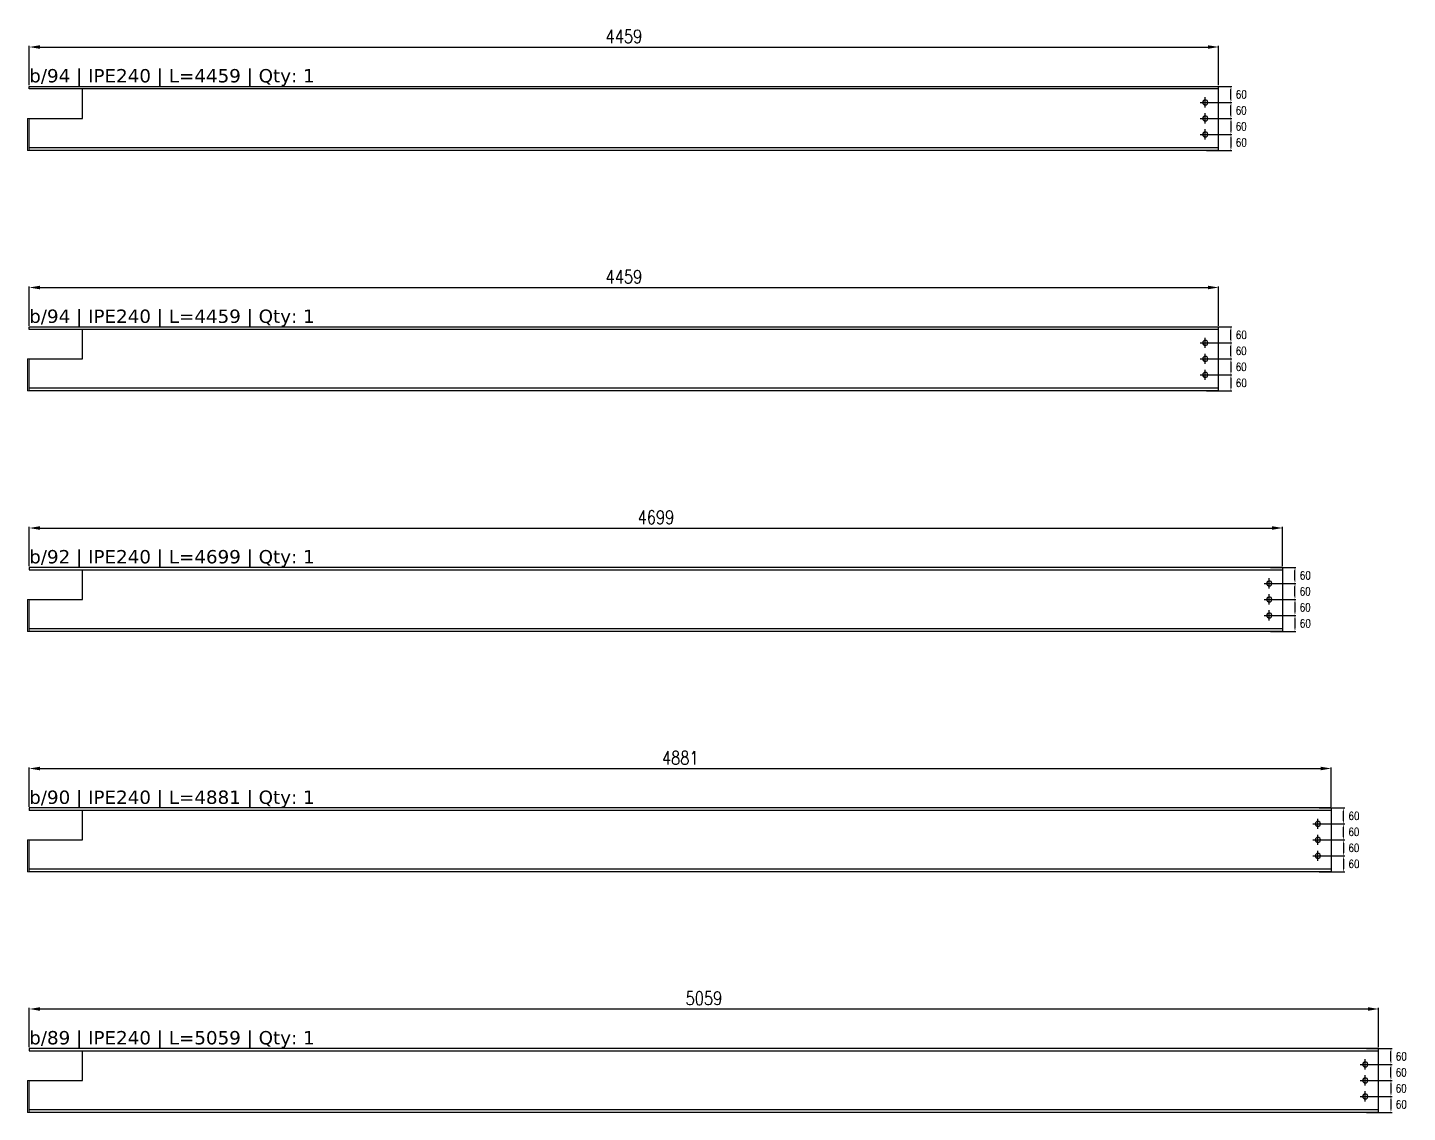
# Model space of a CAD drawing. Header units: millimetres. Extents: x -99 to 97215, y -53820 to 8574.
# Drawn here: x -6 to 5166, y 4508 to 8574 of the extents above; entities that cross this region are included whole.
import ezdxf
from ezdxf.enums import TextEntityAlignment as Align

# ---------------------------------------------------------------- set-up
doc = ezdxf.new("R2010")
doc.units = ezdxf.units.MM
doc.header["$LTSCALE"] = 0.8
for name, color, linetype in [('COTAS', 8, 'Continuous'), ('EJE_PERNO', 1, 'Continuous'), ('IPE240', 2, 'Continuous'), ('PERNOS', 3, 'Continuous'), ('TXT_GEN', 3, 'Continuous')]:
    doc.layers.add(name, color=color, linetype=linetype)
doc.layers.add('P-PLATINA', color=6, linetype='Continuous', lineweight=15)
doc.styles.add('CNI_COTAS', font='romans.shx', dxfattribs={"width": 0.8})
doc.styles.add('VERDNA', font='verdana.ttf', dxfattribs={"width": 0.8})
doc.dimstyles.new('1.3', dxfattribs={"dimscale": 0, "dimtxt": 30, "dimasz": 12, "dimexe": 4, "dimexo": 4, "dimgap": 9, "dimtad": 1, "dimdec": 0, "dimzin": 4, "dimdsep": 46, "dimtxsty": 'CNI_COTAS', "dimcen": 0, "dimclrd": 256, "dimclrt": 3, "dimadec": 0, "dimazin": 0, "dimtfac": 1, "dimtdec": 0, "dimtmove": 2, "dimatfit": 0, "dimfxl": 0.05, "dimtolj": 1, "dimtzin": 0, "dimarcsym": 0})
doc.dimstyles.new('1.4', dxfattribs={"dimscale": 0, "dimtxt": 50, "dimasz": 40, "dimexe": 4, "dimexo": 4, "dimgap": 15, "dimtad": 1, "dimdec": 0, "dimzin": 4, "dimdsep": 46, "dimtxsty": 'CNI_COTAS', "dimcen": -0.09, "dimclrd": 256, "dimclrt": 3, "dimadec": 0, "dimazin": 0, "dimtfac": 1, "dimtdec": 0, "dimtmove": 2, "dimatfit": 0, "dimfxl": 0.05, "dimtolj": 1, "dimtzin": 0, "dimarcsym": 0})

# ---------------------------------------------------------------- blocks, each defined once
blk = doc.blocks.new('D19')
at = {"layer": 'EJE_PERNO', "linetype": 'Continuous'}
for p, q in [((19, 0), (-19, 0)), ((0, -19), (0, 19))]:
    blk.add_line(p, q, dxfattribs=at)
at = {"layer": 'PERNOS'}
blk.add_circle((0, 0), 9.5, dxfattribs=at)
blk = doc.blocks.new('*D33')
at = {"layer": 'COTAS', "color": 0, "lineweight": -2, "transparency": 16777216}
for p, q in [((5012.6, 4687.8), (5108.7, 4687.8)), ((5012.6, 4627.8), (5108.7, 4627.8))]:
    blk.add_line(p, q, dxfattribs=at)
at = {"layer": 'COTAS', "lineweight": -2, "transparency": 16777216}
blk.add_line((5104.7, 4639.8), (5104.7, 4675.8), dxfattribs=at)
at = {"layer": 'COTAS', "transparency": 16777216}
for points in [[(5102.7, 4675.8), (5106.7, 4675.8), (5104.7, 4687.8)], [(5102.7, 4639.8), (5106.7, 4639.8), (5104.7, 4627.8)]]:
    blk.add_solid(points, dxfattribs=at)
at = {"layer": 'Defpoints', "color": 0, "transparency": 16777216}
for p in [(5008.6, 4687.8), (5104.7, 4687.8), (5008.6, 4627.8)]:
    blk.add_point(p, dxfattribs=at)
at = {"layer": 'COTAS', "color": 3, "transparency": 16777216, "insert": (5143.2, 4657.8), "char_height": 30, "attachment_point": 5, "rotation": 0.2, "style": 'CNI_COTAS'}
blk.add_mtext('\\A1;60', dxfattribs=at)
blk = doc.blocks.new('*D34')
at = {"layer": 'COTAS', "color": 0, "lineweight": -2, "transparency": 16777216}
for p, q in [((5012.6, 4627.8), (5108.7, 4627.8)), ((5012.6, 4567.8), (5108.7, 4567.8))]:
    blk.add_line(p, q, dxfattribs=at)
at = {"layer": 'COTAS', "lineweight": -2, "transparency": 16777216}
blk.add_line((5104.7, 4615.8), (5104.7, 4579.8), dxfattribs=at)
at = {"layer": 'COTAS', "transparency": 16777216}
for points in [[(5102.7, 4615.8), (5106.7, 4615.8), (5104.7, 4627.8)], [(5102.7, 4579.8), (5106.7, 4579.8), (5104.7, 4567.8)]]:
    blk.add_solid(points, dxfattribs=at)
at = {"layer": 'Defpoints', "color": 0, "transparency": 16777216}
for p in [(5008.6, 4627.8), (5008.6, 4567.8), (5104.7, 4567.8)]:
    blk.add_point(p, dxfattribs=at)
at = {"layer": 'COTAS', "color": 3, "transparency": 16777216, "insert": (5143.2, 4597.8), "char_height": 30, "attachment_point": 5, "rotation": 0.2, "style": 'CNI_COTAS'}
blk.add_mtext('\\A1;60', dxfattribs=at)
blk = doc.blocks.new('*D5')
at = {"layer": 'COTAS', "color": 0, "lineweight": -2, "transparency": 16777216}
for p, q in [((5012.6, 4747.8), (5108.7, 4747.8)), ((5012.6, 4687.8), (5108.7, 4687.8))]:
    blk.add_line(p, q, dxfattribs=at)
at = {"layer": 'COTAS', "lineweight": -2, "transparency": 16777216}
blk.add_line((5104.7, 4699.8), (5104.7, 4735.8), dxfattribs=at)
at = {"layer": 'COTAS', "transparency": 16777216}
for points in [[(5102.7, 4735.8), (5106.7, 4735.8), (5104.7, 4747.8)], [(5102.7, 4699.8), (5106.7, 4699.8), (5104.7, 4687.8)]]:
    blk.add_solid(points, dxfattribs=at)
at = {"layer": 'Defpoints', "color": 0, "transparency": 16777216}
for p in [(5008.6, 4747.8), (5104.7, 4747.8), (5008.6, 4687.8)]:
    blk.add_point(p, dxfattribs=at)
at = {"layer": 'COTAS', "color": 3, "transparency": 16777216, "insert": (5143.5, 4717.8), "char_height": 30, "attachment_point": 5, "rotation": 0.2, "style": 'CNI_COTAS'}
blk.add_mtext('\\A1;60', dxfattribs=at)
blk = doc.blocks.new('*D35')
at = {"layer": 'COTAS', "color": 0, "lineweight": -2, "transparency": 16777216}
for p, q in [((5012.6, 4567.8), (5108.7, 4567.8)), ((5012.6, 4507.8), (5108.7, 4507.8))]:
    blk.add_line(p, q, dxfattribs=at)
at = {"layer": 'COTAS', "lineweight": -2, "transparency": 16777216}
blk.add_line((5104.7, 4555.8), (5104.7, 4519.8), dxfattribs=at)
at = {"layer": 'COTAS', "transparency": 16777216}
for points in [[(5102.7, 4555.8), (5106.7, 4555.8), (5104.7, 4567.8)], [(5102.7, 4519.8), (5106.7, 4519.8), (5104.7, 4507.8)]]:
    blk.add_solid(points, dxfattribs=at)
at = {"layer": 'Defpoints', "color": 0, "transparency": 16777216}
for p in [(5008.6, 4567.8), (5008.6, 4507.8), (5104.7, 4507.8)]:
    blk.add_point(p, dxfattribs=at)
at = {"layer": 'COTAS', "color": 3, "transparency": 16777216, "insert": (5143.6, 4537.8), "char_height": 30, "attachment_point": 5, "rotation": 0.2, "style": 'CNI_COTAS'}
blk.add_mtext('\\A1;60', dxfattribs=at)
blk = doc.blocks.new('*D6')
at = {"layer": 'COTAS', "color": 0, "lineweight": -2, "transparency": 16777216}
for p, q in [((0, 4751.8), (0, 4899.4)), ((5058.6, 4751.8), (5058.6, 4899.4))]:
    blk.add_line(p, q, dxfattribs=at)
at = {"layer": 'COTAS', "lineweight": -2, "transparency": 16777216}
blk.add_line((40, 4895.4), (5018.6, 4895.4), dxfattribs=at)
at = {"layer": 'COTAS', "transparency": 16777216}
for points in [[(40, 4902), (40, 4888.7), (0, 4895.4)], [(5018.6, 4902), (5018.6, 4888.7), (5058.6, 4895.4)]]:
    blk.add_solid(points, dxfattribs=at)
at = {"layer": 'Defpoints', "color": 0, "transparency": 16777216}
for p in [(5058.6, 4895.4), (0, 4747.8), (5058.6, 4747.8)]:
    blk.add_point(p, dxfattribs=at)
at = {"layer": 'COTAS', "color": 3, "transparency": 16777216, "insert": (2529.3, 4935.4), "char_height": 50, "attachment_point": 5, "style": 'CNI_COTAS'}
blk.add_mtext('\\A1;5059', dxfattribs=at)
blk = doc.blocks.new('*D36')
at = {"layer": 'COTAS', "color": 0, "lineweight": -2, "transparency": 16777216}
for p, q in [((4835.2, 5589.3), (4931.3, 5589.3)), ((4835.2, 5529.3), (4931.3, 5529.3))]:
    blk.add_line(p, q, dxfattribs=at)
at = {"layer": 'COTAS', "lineweight": -2, "transparency": 16777216}
blk.add_line((4927.3, 5541.3), (4927.3, 5577.3), dxfattribs=at)
at = {"layer": 'COTAS', "transparency": 16777216}
for points in [[(4925.3, 5577.3), (4929.3, 5577.3), (4927.3, 5589.3)], [(4925.3, 5541.3), (4929.3, 5541.3), (4927.3, 5529.3)]]:
    blk.add_solid(points, dxfattribs=at)
at = {"layer": 'Defpoints', "color": 0, "transparency": 16777216}
for p in [(4831.2, 5589.3), (4927.3, 5589.3), (4831.2, 5529.3)]:
    blk.add_point(p, dxfattribs=at)
at = {"layer": 'COTAS', "color": 3, "transparency": 16777216, "insert": (4965.7, 5559.3), "char_height": 30, "attachment_point": 5, "rotation": 0.2, "style": 'CNI_COTAS'}
blk.add_mtext('\\A1;60', dxfattribs=at)
blk = doc.blocks.new('*D37')
at = {"layer": 'COTAS', "color": 0, "lineweight": -2, "transparency": 16777216}
for p, q in [((4835.2, 5529.3), (4931.3, 5529.3)), ((4835.2, 5469.3), (4931.3, 5469.3))]:
    blk.add_line(p, q, dxfattribs=at)
at = {"layer": 'COTAS', "lineweight": -2, "transparency": 16777216}
blk.add_line((4927.3, 5517.3), (4927.3, 5481.3), dxfattribs=at)
at = {"layer": 'COTAS', "transparency": 16777216}
for points in [[(4925.3, 5517.3), (4929.3, 5517.3), (4927.3, 5529.3)], [(4925.3, 5481.3), (4929.3, 5481.3), (4927.3, 5469.3)]]:
    blk.add_solid(points, dxfattribs=at)
at = {"layer": 'Defpoints', "color": 0, "transparency": 16777216}
for p in [(4831.2, 5529.3), (4831.2, 5469.3), (4927.3, 5469.3)]:
    blk.add_point(p, dxfattribs=at)
at = {"layer": 'COTAS', "color": 3, "transparency": 16777216, "insert": (4965.7, 5499.3), "char_height": 30, "attachment_point": 5, "rotation": 0.2, "style": 'CNI_COTAS'}
blk.add_mtext('\\A1;60', dxfattribs=at)
blk = doc.blocks.new('*D7')
at = {"layer": 'COTAS', "color": 0, "lineweight": -2, "transparency": 16777216}
for p, q in [((4835.2, 5649.3), (4931.3, 5649.3)), ((4835.2, 5589.3), (4931.3, 5589.3))]:
    blk.add_line(p, q, dxfattribs=at)
at = {"layer": 'COTAS', "lineweight": -2, "transparency": 16777216}
blk.add_line((4927.3, 5601.3), (4927.3, 5637.3), dxfattribs=at)
at = {"layer": 'COTAS', "transparency": 16777216}
for points in [[(4925.3, 5637.3), (4929.3, 5637.3), (4927.3, 5649.3)], [(4925.3, 5601.3), (4929.3, 5601.3), (4927.3, 5589.3)]]:
    blk.add_solid(points, dxfattribs=at)
at = {"layer": 'Defpoints', "color": 0, "transparency": 16777216}
for p in [(4831.2, 5649.3), (4927.3, 5649.3), (4831.2, 5589.3)]:
    blk.add_point(p, dxfattribs=at)
at = {"layer": 'COTAS', "color": 3, "transparency": 16777216, "insert": (4966.1, 5619.3), "char_height": 30, "attachment_point": 5, "rotation": 0.2, "style": 'CNI_COTAS'}
blk.add_mtext('\\A1;60', dxfattribs=at)
blk = doc.blocks.new('*D38')
at = {"layer": 'COTAS', "color": 0, "lineweight": -2, "transparency": 16777216}
for p, q in [((4835.2, 5469.3), (4931.3, 5469.3)), ((4835.2, 5409.3), (4931.3, 5409.3))]:
    blk.add_line(p, q, dxfattribs=at)
at = {"layer": 'COTAS', "lineweight": -2, "transparency": 16777216}
blk.add_line((4927.3, 5457.3), (4927.3, 5421.3), dxfattribs=at)
at = {"layer": 'COTAS', "transparency": 16777216}
for points in [[(4925.3, 5457.3), (4929.3, 5457.3), (4927.3, 5469.3)], [(4925.3, 5421.3), (4929.3, 5421.3), (4927.3, 5409.3)]]:
    blk.add_solid(points, dxfattribs=at)
at = {"layer": 'Defpoints', "color": 0, "transparency": 16777216}
for p in [(4831.2, 5469.3), (4831.2, 5409.3), (4927.3, 5409.3)]:
    blk.add_point(p, dxfattribs=at)
at = {"layer": 'COTAS', "color": 3, "transparency": 16777216, "insert": (4966.2, 5439.3), "char_height": 30, "attachment_point": 5, "rotation": 0.2, "style": 'CNI_COTAS'}
blk.add_mtext('\\A1;60', dxfattribs=at)
blk = doc.blocks.new('*D8')
at = {"layer": 'COTAS', "color": 0, "lineweight": -2, "transparency": 16777216}
for p, q in [((0, 5653.3), (0, 5800.9)), ((4881.2, 5653.3), (4881.2, 5800.9))]:
    blk.add_line(p, q, dxfattribs=at)
at = {"layer": 'COTAS', "lineweight": -2, "transparency": 16777216}
blk.add_line((40, 5796.9), (4841.2, 5796.9), dxfattribs=at)
at = {"layer": 'COTAS', "transparency": 16777216}
for points in [[(40, 5803.6), (40, 5790.2), (0, 5796.9)], [(4841.2, 5803.6), (4841.2, 5790.2), (4881.2, 5796.9)]]:
    blk.add_solid(points, dxfattribs=at)
at = {"layer": 'Defpoints', "color": 0, "transparency": 16777216}
for p in [(4881.2, 5796.9), (0, 5649.3), (4881.2, 5649.3)]:
    blk.add_point(p, dxfattribs=at)
at = {"layer": 'COTAS', "color": 3, "transparency": 16777216, "insert": (2440.6, 5836.9), "char_height": 50, "attachment_point": 5, "style": 'CNI_COTAS'}
blk.add_mtext('\\A1;4881', dxfattribs=at)
blk = doc.blocks.new('*D9')
at = {"layer": 'COTAS', "color": 0, "lineweight": -2, "transparency": 16777216}
for p, q in [((0, 6554.9), (0, 6702.5)), ((4698.8, 6554.9), (4698.8, 6702.5))]:
    blk.add_line(p, q, dxfattribs=at)
at = {"layer": 'COTAS', "lineweight": -2, "transparency": 16777216}
blk.add_line((40, 6698.5), (4658.8, 6698.5), dxfattribs=at)
at = {"layer": 'COTAS', "transparency": 16777216}
for points in [[(40, 6705.1), (40, 6691.8), (0, 6698.5)], [(4658.8, 6705.1), (4658.8, 6691.8), (4698.8, 6698.5)]]:
    blk.add_solid(points, dxfattribs=at)
at = {"layer": 'Defpoints', "color": 0, "transparency": 16777216}
for p in [(4698.8, 6698.5), (0, 6550.9), (4698.8, 6550.9)]:
    blk.add_point(p, dxfattribs=at)
at = {"layer": 'COTAS', "color": 3, "transparency": 16777216, "insert": (2349.4, 6738.5), "char_height": 50, "attachment_point": 5, "style": 'CNI_COTAS'}
blk.add_mtext('\\A1;4699', dxfattribs=at)
blk = doc.blocks.new('*D39')
at = {"layer": 'COTAS', "color": 0, "lineweight": -2, "transparency": 16777216}
for p, q in [((4652.8, 6490.9), (4748.8, 6490.9)), ((4652.8, 6430.9), (4748.8, 6430.9))]:
    blk.add_line(p, q, dxfattribs=at)
at = {"layer": 'COTAS', "lineweight": -2, "transparency": 16777216}
blk.add_line((4744.8, 6442.9), (4744.8, 6478.9), dxfattribs=at)
at = {"layer": 'COTAS', "transparency": 16777216}
for points in [[(4742.8, 6478.9), (4746.8, 6478.9), (4744.8, 6490.9)], [(4742.8, 6442.9), (4746.8, 6442.9), (4744.8, 6430.9)]]:
    blk.add_solid(points, dxfattribs=at)
at = {"layer": 'Defpoints', "color": 0, "transparency": 16777216}
for p in [(4648.8, 6490.9), (4744.8, 6490.9), (4648.8, 6430.9)]:
    blk.add_point(p, dxfattribs=at)
at = {"layer": 'COTAS', "color": 3, "transparency": 16777216, "insert": (4783.3, 6460.9), "char_height": 30, "attachment_point": 5, "rotation": 0.2, "style": 'CNI_COTAS'}
blk.add_mtext('\\A1;60', dxfattribs=at)
blk = doc.blocks.new('*D40')
at = {"layer": 'COTAS', "color": 0, "lineweight": -2, "transparency": 16777216}
for p, q in [((4652.8, 6430.9), (4748.8, 6430.9)), ((4652.8, 6370.9), (4748.8, 6370.9))]:
    blk.add_line(p, q, dxfattribs=at)
at = {"layer": 'COTAS', "lineweight": -2, "transparency": 16777216}
blk.add_line((4744.8, 6418.9), (4744.8, 6382.9), dxfattribs=at)
at = {"layer": 'COTAS', "transparency": 16777216}
for points in [[(4742.8, 6418.9), (4746.8, 6418.9), (4744.8, 6430.9)], [(4742.8, 6382.9), (4746.8, 6382.9), (4744.8, 6370.9)]]:
    blk.add_solid(points, dxfattribs=at)
at = {"layer": 'Defpoints', "color": 0, "transparency": 16777216}
for p in [(4648.8, 6430.9), (4648.8, 6370.9), (4744.8, 6370.9)]:
    blk.add_point(p, dxfattribs=at)
at = {"layer": 'COTAS', "color": 3, "transparency": 16777216, "insert": (4783.3, 6400.9), "char_height": 30, "attachment_point": 5, "rotation": 0.2, "style": 'CNI_COTAS'}
blk.add_mtext('\\A1;60', dxfattribs=at)
blk = doc.blocks.new('*D10')
at = {"layer": 'COTAS', "color": 0, "lineweight": -2, "transparency": 16777216}
for p, q in [((4652.8, 6550.9), (4748.8, 6550.9)), ((4652.8, 6490.9), (4748.8, 6490.9))]:
    blk.add_line(p, q, dxfattribs=at)
at = {"layer": 'COTAS', "lineweight": -2, "transparency": 16777216}
blk.add_line((4744.8, 6502.9), (4744.8, 6538.9), dxfattribs=at)
at = {"layer": 'COTAS', "transparency": 16777216}
for points in [[(4742.8, 6538.9), (4746.8, 6538.9), (4744.8, 6550.9)], [(4742.8, 6502.9), (4746.8, 6502.9), (4744.8, 6490.9)]]:
    blk.add_solid(points, dxfattribs=at)
at = {"layer": 'Defpoints', "color": 0, "transparency": 16777216}
for p in [(4648.8, 6550.9), (4744.8, 6550.9), (4648.8, 6490.9)]:
    blk.add_point(p, dxfattribs=at)
at = {"layer": 'COTAS', "color": 3, "transparency": 16777216, "insert": (4783.7, 6520.9), "char_height": 30, "attachment_point": 5, "rotation": 0.2, "style": 'CNI_COTAS'}
blk.add_mtext('\\A1;60', dxfattribs=at)
blk = doc.blocks.new('*D41')
at = {"layer": 'COTAS', "color": 0, "lineweight": -2, "transparency": 16777216}
for p, q in [((4652.8, 6370.9), (4748.8, 6370.9)), ((4652.8, 6310.9), (4748.8, 6310.9))]:
    blk.add_line(p, q, dxfattribs=at)
at = {"layer": 'COTAS', "lineweight": -2, "transparency": 16777216}
blk.add_line((4744.8, 6358.9), (4744.8, 6322.9), dxfattribs=at)
at = {"layer": 'COTAS', "transparency": 16777216}
for points in [[(4742.8, 6358.9), (4746.8, 6358.9), (4744.8, 6370.9)], [(4742.8, 6322.9), (4746.8, 6322.9), (4744.8, 6310.9)]]:
    blk.add_solid(points, dxfattribs=at)
at = {"layer": 'Defpoints', "color": 0, "transparency": 16777216}
for p in [(4648.8, 6370.9), (4648.8, 6310.9), (4744.8, 6310.9)]:
    blk.add_point(p, dxfattribs=at)
at = {"layer": 'COTAS', "color": 3, "transparency": 16777216, "insert": (4783.8, 6340.9), "char_height": 30, "attachment_point": 5, "rotation": 0.2, "style": 'CNI_COTAS'}
blk.add_mtext('\\A1;60', dxfattribs=at)
blk = doc.blocks.new('*D11')
at = {"layer": 'COTAS', "color": 0, "lineweight": -2, "transparency": 16777216}
for p, q in [((0, 7456.4), (0, 7604)), ((4458.8, 7456.4), (4458.8, 7604))]:
    blk.add_line(p, q, dxfattribs=at)
at = {"layer": 'COTAS', "lineweight": -2, "transparency": 16777216}
blk.add_line((40, 7600), (4418.8, 7600), dxfattribs=at)
at = {"layer": 'COTAS', "transparency": 16777216}
for points in [[(40, 7606.7), (40, 7593.3), (0, 7600)], [(4418.8, 7606.7), (4418.8, 7593.3), (4458.8, 7600)]]:
    blk.add_solid(points, dxfattribs=at)
at = {"layer": 'Defpoints', "color": 0, "transparency": 16777216}
for p in [(4458.8, 7600), (0, 7452.4), (4458.8, 7452.4)]:
    blk.add_point(p, dxfattribs=at)
at = {"layer": 'COTAS', "color": 3, "transparency": 16777216, "insert": (2229.4, 7640), "char_height": 50, "attachment_point": 5, "style": 'CNI_COTAS'}
blk.add_mtext('\\A1;4459', dxfattribs=at)
blk = doc.blocks.new('*D42')
at = {"layer": 'COTAS', "color": 0, "lineweight": -2, "transparency": 16777216}
for p, q in [((4412.8, 7392.4), (4508.8, 7392.4)), ((4412.8, 7332.4), (4508.8, 7332.4))]:
    blk.add_line(p, q, dxfattribs=at)
at = {"layer": 'COTAS', "lineweight": -2, "transparency": 16777216}
blk.add_line((4504.8, 7344.4), (4504.8, 7380.4), dxfattribs=at)
at = {"layer": 'COTAS', "transparency": 16777216}
for points in [[(4502.8, 7380.4), (4506.8, 7380.4), (4504.8, 7392.4)], [(4502.8, 7344.4), (4506.8, 7344.4), (4504.8, 7332.4)]]:
    blk.add_solid(points, dxfattribs=at)
at = {"layer": 'Defpoints', "color": 0, "transparency": 16777216}
for p in [(4408.8, 7392.4), (4504.8, 7392.4), (4408.8, 7332.4)]:
    blk.add_point(p, dxfattribs=at)
at = {"layer": 'COTAS', "color": 3, "transparency": 16777216, "insert": (4543.3, 7362.4), "char_height": 30, "attachment_point": 5, "rotation": 0.2, "style": 'CNI_COTAS'}
blk.add_mtext('\\A1;60', dxfattribs=at)
blk = doc.blocks.new('*D43')
at = {"layer": 'COTAS', "color": 0, "lineweight": -2, "transparency": 16777216}
for p, q in [((4412.8, 7332.4), (4508.8, 7332.4)), ((4412.8, 7272.4), (4508.8, 7272.4))]:
    blk.add_line(p, q, dxfattribs=at)
at = {"layer": 'COTAS', "lineweight": -2, "transparency": 16777216}
blk.add_line((4504.8, 7320.4), (4504.8, 7284.4), dxfattribs=at)
at = {"layer": 'COTAS', "transparency": 16777216}
for points in [[(4502.8, 7320.4), (4506.8, 7320.4), (4504.8, 7332.4)], [(4502.8, 7284.4), (4506.8, 7284.4), (4504.8, 7272.4)]]:
    blk.add_solid(points, dxfattribs=at)
at = {"layer": 'Defpoints', "color": 0, "transparency": 16777216}
for p in [(4408.8, 7332.4), (4408.8, 7272.4), (4504.8, 7272.4)]:
    blk.add_point(p, dxfattribs=at)
at = {"layer": 'COTAS', "color": 3, "transparency": 16777216, "insert": (4543.3, 7302.4), "char_height": 30, "attachment_point": 5, "rotation": 0.2, "style": 'CNI_COTAS'}
blk.add_mtext('\\A1;60', dxfattribs=at)
blk = doc.blocks.new('*D12')
at = {"layer": 'COTAS', "color": 0, "lineweight": -2, "transparency": 16777216}
for p, q in [((4412.8, 7452.4), (4508.8, 7452.4)), ((4412.8, 7392.4), (4508.8, 7392.4))]:
    blk.add_line(p, q, dxfattribs=at)
at = {"layer": 'COTAS', "lineweight": -2, "transparency": 16777216}
blk.add_line((4504.8, 7404.4), (4504.8, 7440.4), dxfattribs=at)
at = {"layer": 'COTAS', "transparency": 16777216}
for points in [[(4502.8, 7440.4), (4506.8, 7440.4), (4504.8, 7452.4)], [(4502.8, 7404.4), (4506.8, 7404.4), (4504.8, 7392.4)]]:
    blk.add_solid(points, dxfattribs=at)
at = {"layer": 'Defpoints', "color": 0, "transparency": 16777216}
for p in [(4408.8, 7452.4), (4504.8, 7452.4), (4408.8, 7392.4)]:
    blk.add_point(p, dxfattribs=at)
at = {"layer": 'COTAS', "color": 3, "transparency": 16777216, "insert": (4543.7, 7422.4), "char_height": 30, "attachment_point": 5, "rotation": 0.2, "style": 'CNI_COTAS'}
blk.add_mtext('\\A1;60', dxfattribs=at)
blk = doc.blocks.new('*D44')
at = {"layer": 'COTAS', "color": 0, "lineweight": -2, "transparency": 16777216}
for p, q in [((4412.8, 7272.4), (4508.8, 7272.4)), ((4412.8, 7212.4), (4508.8, 7212.4))]:
    blk.add_line(p, q, dxfattribs=at)
at = {"layer": 'COTAS', "lineweight": -2, "transparency": 16777216}
blk.add_line((4504.8, 7260.4), (4504.8, 7224.4), dxfattribs=at)
at = {"layer": 'COTAS', "transparency": 16777216}
for points in [[(4502.8, 7260.4), (4506.8, 7260.4), (4504.8, 7272.4)], [(4502.8, 7224.4), (4506.8, 7224.4), (4504.8, 7212.4)]]:
    blk.add_solid(points, dxfattribs=at)
at = {"layer": 'Defpoints', "color": 0, "transparency": 16777216}
for p in [(4408.8, 7272.4), (4408.8, 7212.4), (4504.8, 7212.4)]:
    blk.add_point(p, dxfattribs=at)
at = {"layer": 'COTAS', "color": 3, "transparency": 16777216, "insert": (4543.8, 7242.4), "char_height": 30, "attachment_point": 5, "rotation": 0.2, "style": 'CNI_COTAS'}
blk.add_mtext('\\A1;60', dxfattribs=at)
blk = doc.blocks.new('*D87')
at = {"layer": 'COTAS', "color": 0, "lineweight": -2, "transparency": 16777216}
for p, q in [((0, 8358), (0, 8505.6)), ((4458.8, 8358), (4458.8, 8505.6))]:
    blk.add_line(p, q, dxfattribs=at)
at = {"layer": 'COTAS', "lineweight": -2, "transparency": 16777216}
blk.add_line((40, 8501.6), (4418.8, 8501.6), dxfattribs=at)
at = {"layer": 'COTAS', "transparency": 16777216}
for points in [[(40, 8508.2), (40, 8494.9), (0, 8501.6)], [(4418.8, 8508.2), (4418.8, 8494.9), (4458.8, 8501.6)]]:
    blk.add_solid(points, dxfattribs=at)
at = {"layer": 'Defpoints', "color": 0, "transparency": 16777216}
for p in [(4458.8, 8501.6), (0, 8354), (4458.8, 8354)]:
    blk.add_point(p, dxfattribs=at)
at = {"layer": 'COTAS', "color": 3, "transparency": 16777216, "insert": (2229.4, 8541.6), "char_height": 50, "attachment_point": 5, "style": 'CNI_COTAS'}
blk.add_mtext('\\A1;4459', dxfattribs=at)
blk = doc.blocks.new('*D89')
at = {"layer": 'COTAS', "color": 0, "lineweight": -2, "transparency": 16777216}
for p, q in [((4412.8, 8294), (4508.8, 8294)), ((4412.8, 8234), (4508.8, 8234))]:
    blk.add_line(p, q, dxfattribs=at)
at = {"layer": 'COTAS', "lineweight": -2, "transparency": 16777216}
blk.add_line((4504.8, 8246), (4504.8, 8282), dxfattribs=at)
at = {"layer": 'COTAS', "transparency": 16777216}
for points in [[(4502.8, 8282), (4506.8, 8282), (4504.8, 8294)], [(4502.8, 8246), (4506.8, 8246), (4504.8, 8234)]]:
    blk.add_solid(points, dxfattribs=at)
at = {"layer": 'Defpoints', "color": 0, "transparency": 16777216}
for p in [(4408.8, 8294), (4504.8, 8294), (4408.8, 8234)]:
    blk.add_point(p, dxfattribs=at)
at = {"layer": 'COTAS', "color": 3, "transparency": 16777216, "insert": (4543.3, 8264), "char_height": 30, "attachment_point": 5, "rotation": 0.2, "style": 'CNI_COTAS'}
blk.add_mtext('\\A1;60', dxfattribs=at)
blk = doc.blocks.new('*D90')
at = {"layer": 'COTAS', "color": 0, "lineweight": -2, "transparency": 16777216}
for p, q in [((4412.8, 8234), (4508.8, 8234)), ((4412.8, 8174), (4508.8, 8174))]:
    blk.add_line(p, q, dxfattribs=at)
at = {"layer": 'COTAS', "lineweight": -2, "transparency": 16777216}
blk.add_line((4504.8, 8222), (4504.8, 8186), dxfattribs=at)
at = {"layer": 'COTAS', "transparency": 16777216}
for points in [[(4502.8, 8222), (4506.8, 8222), (4504.8, 8234)], [(4502.8, 8186), (4506.8, 8186), (4504.8, 8174)]]:
    blk.add_solid(points, dxfattribs=at)
at = {"layer": 'Defpoints', "color": 0, "transparency": 16777216}
for p in [(4408.8, 8234), (4408.8, 8174), (4504.8, 8174)]:
    blk.add_point(p, dxfattribs=at)
at = {"layer": 'COTAS', "color": 3, "transparency": 16777216, "insert": (4543.3, 8204), "char_height": 30, "attachment_point": 5, "rotation": 0.2, "style": 'CNI_COTAS'}
blk.add_mtext('\\A1;60', dxfattribs=at)
blk = doc.blocks.new('*D88')
at = {"layer": 'COTAS', "color": 0, "lineweight": -2, "transparency": 16777216}
for p, q in [((4412.8, 8354), (4508.8, 8354)), ((4412.8, 8294), (4508.8, 8294))]:
    blk.add_line(p, q, dxfattribs=at)
at = {"layer": 'COTAS', "lineweight": -2, "transparency": 16777216}
blk.add_line((4504.8, 8306), (4504.8, 8342), dxfattribs=at)
at = {"layer": 'COTAS', "transparency": 16777216}
for points in [[(4502.8, 8342), (4506.8, 8342), (4504.8, 8354)], [(4502.8, 8306), (4506.8, 8306), (4504.8, 8294)]]:
    blk.add_solid(points, dxfattribs=at)
at = {"layer": 'Defpoints', "color": 0, "transparency": 16777216}
for p in [(4408.8, 8354), (4504.8, 8354), (4408.8, 8294)]:
    blk.add_point(p, dxfattribs=at)
at = {"layer": 'COTAS', "color": 3, "transparency": 16777216, "insert": (4543.7, 8324), "char_height": 30, "attachment_point": 5, "rotation": 0.2, "style": 'CNI_COTAS'}
blk.add_mtext('\\A1;60', dxfattribs=at)
blk = doc.blocks.new('*D91')
at = {"layer": 'COTAS', "color": 0, "lineweight": -2, "transparency": 16777216}
for p, q in [((4412.8, 8174), (4508.8, 8174)), ((4412.8, 8114), (4508.8, 8114))]:
    blk.add_line(p, q, dxfattribs=at)
at = {"layer": 'COTAS', "lineweight": -2, "transparency": 16777216}
blk.add_line((4504.8, 8162), (4504.8, 8126), dxfattribs=at)
at = {"layer": 'COTAS', "transparency": 16777216}
for points in [[(4502.8, 8162), (4506.8, 8162), (4504.8, 8174)], [(4502.8, 8126), (4506.8, 8126), (4504.8, 8114)]]:
    blk.add_solid(points, dxfattribs=at)
at = {"layer": 'Defpoints', "color": 0, "transparency": 16777216}
for p in [(4408.8, 8174), (4408.8, 8114), (4504.8, 8114)]:
    blk.add_point(p, dxfattribs=at)
at = {"layer": 'COTAS', "color": 3, "transparency": 16777216, "insert": (4543.8, 8144), "char_height": 30, "attachment_point": 5, "rotation": 0.2, "style": 'CNI_COTAS'}
blk.add_mtext('\\A1;60', dxfattribs=at)

msp = doc.modelspace()

# ---------------------------------------------------------------- linework, layer by layer
at = {"layer": 'IPE240', "linetype": 'Continuous'}
for p, q in [((4458.8, 8114), (4458.8, 8354)), ((4458.8, 8123.8), (0, 8123.8)), ((4458.8, 8114), (0, 8114)), ((4458.8, 7212.4), (4458.8, 7452.4)), ((4458.8, 7222.2), (0, 7222.2)), ((4458.8, 7212.4), (0, 7212.4)), ((4698.8, 6550.9), (4698.8, 6310.9)), ((4698.8, 6320.7), (0, 6320.7)), ((4698.8, 6310.9), (0, 6310.9)), ((4881.2, 5649.3), (0, 5649.3)), ((0, 5649.3), (0, 5639.5)), ((4881.2, 5639.5), (0, 5639.5)), ((4881.2, 5649.3), (4881.2, 5409.3)), ((4881.2, 5419.1), (0, 5419.1)), ((4881.2, 5409.3), (0, 5409.3)), ((5058.6, 4507.8), (5058.6, 4747.8)), ((5058.6, 4517.6), (0, 4517.6)), ((5058.6, 4507.8), (0, 4507.8))]:
    msp.add_line(p, q, dxfattribs=at)
for points in [[(4458.8, 8344.2), (0, 8344.2), (0, 8354), (4458.8, 8354)], [(0, 8114), (0, 8234), (200, 8234), (200, 8344.2)], [(4458.8, 7442.6), (0, 7442.6), (0, 7452.4), (4458.8, 7452.4)], [(0, 7212.4), (0, 7332.4), (200, 7332.4), (200, 7442.6)], [(4698.8, 6550.9), (0, 6550.9), (0, 6541.1), (4698.8, 6541.1)], [(0, 6310.9), (0, 6430.9), (200, 6430.9), (200, 6541.1)], [(0, 5409.3), (0, 5529.3), (200, 5529.3), (200, 5639.5)], [(5058.6, 4747.8), (0, 4747.8), (0, 4738), (5058.6, 4738)], [(0, 4507.8), (0, 4627.8), (200, 4627.8), (200, 4738)]]:
    msp.add_lwpolyline(points, dxfattribs=at)
at = {"layer": 'P-PLATINA', "color": 6}
for points in [[(0, 8114), (-6, 8114), (-6, 8234), (0, 8234)], [(0, 7212.4), (-6, 7212.4), (-6, 7332.4), (0, 7332.4)], [(0, 6310.9), (-6, 6310.9), (-6, 6430.9), (0, 6430.9)], [(0, 5409.3), (-6, 5409.3), (-6, 5529.3), (0, 5529.3)], [(0, 4507.8), (-6, 4507.8), (-6, 4627.8), (0, 4627.8)]]:
    msp.add_lwpolyline(points, close=True, dxfattribs=at)

# ---------------------------------------------------------------- block references
at = {"layer": 'PERNOS', "xscale": -1}
for p in [(4408.8, 8294), (4408.8, 8234), (4408.8, 8174), (4408.8, 7392.4), (4408.8, 7332.4), (4408.8, 7272.4), (4648.8, 6490.9), (4648.8, 6430.9), (4648.8, 6370.9), (4831.2, 5589.3), (4831.2, 5529.3), (4831.2, 5469.3), (5008.6, 4687.8), (5008.6, 4627.8), (5008.6, 4567.8)]:
    msp.add_blockref('D19', p, dxfattribs=at)

# ---------------------------------------------------------------- texts
at = {"layer": 'TXT_GEN', "style": 'VERDNA'}
for s, p in [('b/94 | IPE240 | L=4459 | Qty: 1', (0, 8354)), ('b/94 | IPE240 | L=4459 | Qty: 1', (0, 7452.4)), ('b/92 | IPE240 | L=4699 | Qty: 1', (0, 6550.9)), ('b/90 | IPE240 | L=4881 | Qty: 1', (0, 5649.3)), ('b/89 | IPE240 | L=5059 | Qty: 1', (0, 4747.8))]:
    msp.add_text(s, height=50, dxfattribs=at).set_placement(p, align=Align.BOTTOM_LEFT)

# ---------------------------------------------------------------- dimensions: what is measured, and where the dimension line sits
at = {"layer": 'COTAS'}
for base, p1, p2, picture, middle in [((4458.8, 8501.6), (0, 8354), (4458.8, 8354), '*D87', (2229.4, 8541.6)), ((4458.8, 7600), (0, 7452.4), (4458.8, 7452.4), '*D11', (2229.4, 7640)), ((4698.8, 6698.5), (0, 6550.9), (4698.8, 6550.9), '*D9', (2349.4, 6738.5)), ((4881.2, 5796.9), (0, 5649.3), (4881.2, 5649.3), '*D8', (2440.6, 5836.9)), ((5058.6, 4895.4), (0, 4747.8), (5058.6, 4747.8), '*D6', (2529.3, 4935.4))]:
    dim = msp.add_linear_dim(base=base, p1=p1, p2=p2, dimstyle='1.4', override={"dimscale": 1}, dxfattribs=at)
    dim.commit()
    dim.dimension.update_dxf_attribs({"geometry": picture, "text_midpoint": middle})
for base, p1, p2, picture, middle in [((4504.8, 8354), (4408.8, 8294), (4408.8, 8354), '*D88', (4543.7, 8324)), ((4504.8, 8294), (4408.8, 8234), (4408.8, 8294), '*D89', (4543.3, 8264)), ((4504.8, 8174), (4408.8, 8234), (4408.8, 8174), '*D90', (4543.3, 8204)), ((4504.8, 8114), (4408.8, 8174), (4408.8, 8114), '*D91', (4543.8, 8144)), ((4504.8, 7452.4), (4408.8, 7392.4), (4408.8, 7452.4), '*D12', (4543.7, 7422.4)), ((4504.8, 7392.4), (4408.8, 7332.4), (4408.8, 7392.4), '*D42', (4543.3, 7362.4)), ((4504.8, 7272.4), (4408.8, 7332.4), (4408.8, 7272.4), '*D43', (4543.3, 7302.4)), ((4504.8, 7212.4), (4408.8, 7272.4), (4408.8, 7212.4), '*D44', (4543.8, 7242.4)), ((4744.8, 6550.9), (4648.8, 6490.9), (4648.8, 6550.9), '*D10', (4783.7, 6520.9)), ((4744.8, 6490.9), (4648.8, 6430.9), (4648.8, 6490.9), '*D39', (4783.3, 6460.9)), ((4744.8, 6370.9), (4648.8, 6430.9), (4648.8, 6370.9), '*D40', (4783.3, 6400.9)), ((4744.8, 6310.9), (4648.8, 6370.9), (4648.8, 6310.9), '*D41', (4783.8, 6340.9)), ((4927.3, 5649.3), (4831.2, 5589.3), (4831.2, 5649.3), '*D7', (4966.1, 5619.3)), ((4927.3, 5589.3), (4831.2, 5529.3), (4831.2, 5589.3), '*D36', (4965.7, 5559.3)), ((4927.3, 5469.3), (4831.2, 5529.3), (4831.2, 5469.3), '*D37', (4965.7, 5499.3)), ((4927.3, 5409.3), (4831.2, 5469.3), (4831.2, 5409.3), '*D38', (4966.2, 5439.3)), ((5104.7, 4747.8), (5008.6, 4687.8), (5008.6, 4747.8), '*D5', (5143.5, 4717.8)), ((5104.7, 4687.8), (5008.6, 4627.8), (5008.6, 4687.8), '*D33', (5143.2, 4657.8)), ((5104.7, 4567.8), (5008.6, 4627.8), (5008.6, 4567.8), '*D34', (5143.2, 4597.8)), ((5104.7, 4507.8), (5008.6, 4567.8), (5008.6, 4507.8), '*D35', (5143.6, 4537.8))]:
    dim = msp.add_linear_dim(base=base, p1=p1, p2=p2, angle=90, dimstyle='1.3', override={"dimscale": 1}, dxfattribs=at)
    dim.commit()
    dim.dimension.update_dxf_attribs({"geometry": picture, "text_midpoint": middle, "dimtype": 160, "text_rotation": 0.2})

doc.saveas('drawing.dxf')
